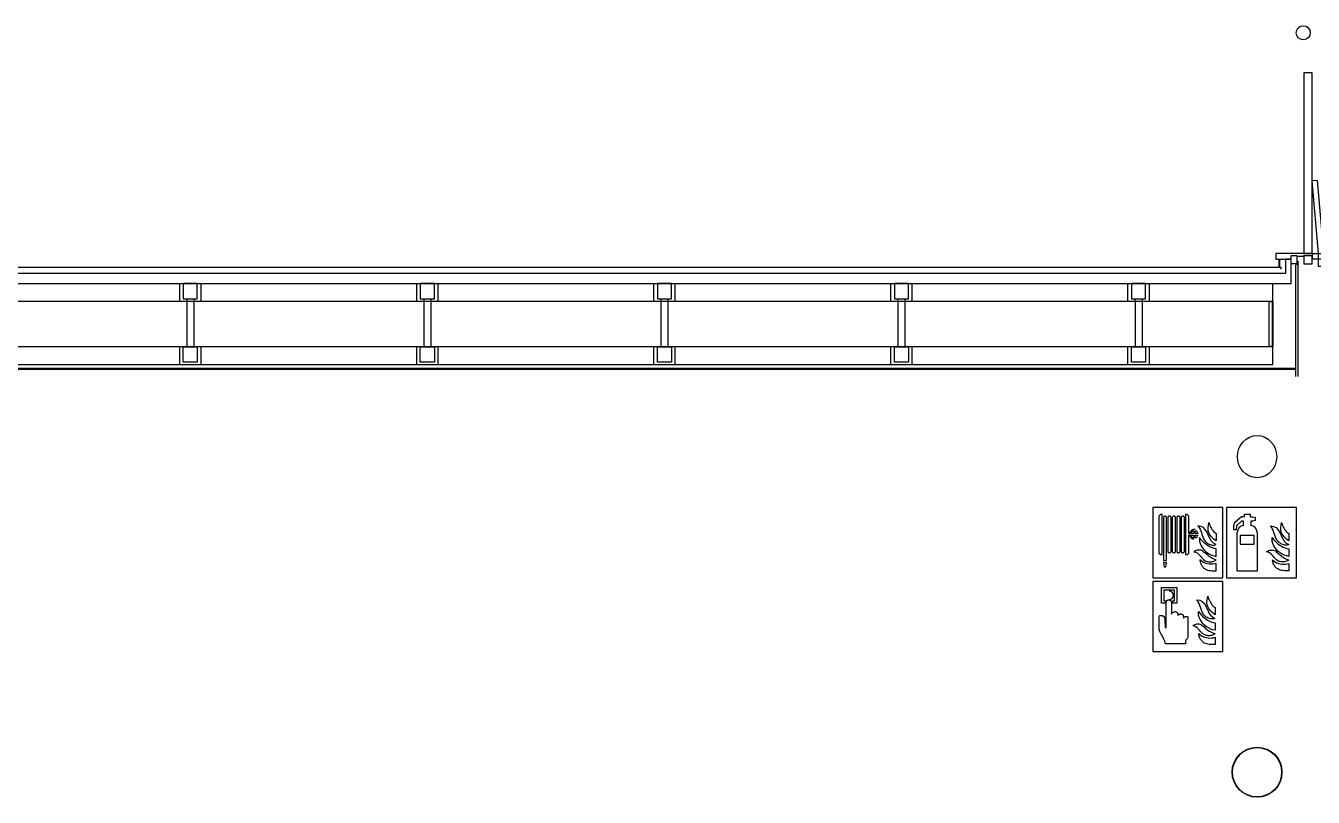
# Model space of a CAD drawing. Header units: metres. Extents: x 19 to 194, y 62 to 154.
# Drawn here: x 120.1 to 138.43, y 133.2 to 144.17 of the extents above; entities that cross this region are included whole.
import ezdxf

# ---------------------------------------------------------------- set-up
doc = ezdxf.new("R2010")
doc.units = ezdxf.units.M
doc.header["$MEASUREMENT"] = 0
doc.layers.add('ALL', color=7, linetype='Continuous')

msp = doc.modelspace()

# ---------------------------------------------------------------- linework, layer by layer
at = {"layer": 'ALL', "color": 18, "lineweight": 25, "true_color": 0x000000}
for points in [[(138.2851, 140.9301), (138.4101, 140.9301), (138.4101, 143.4969), (138.2901, 143.4969), (138.2901, 140.9301)], [(138.5743, 140.9371), (138.4842, 141.9678), (138.4044, 141.9609), (138.4946, 140.9301), (138.4946, 140.7501), (140.6679, 140.7501), (140.6679, 140.9301)], [(138.2901, 140.9001), (138.4151, 140.9001), (138.4151, 140.9301), (139.6164, 140.9301), (139.6163, 140.8501), (139.6263, 140.8501), (139.6264, 140.9301), (139.6164, 140.9301), (139.6163, 140.8501), (138.4151, 140.8501), (138.4151, 140.9301), (137.8901, 140.9301), (137.8901, 140.8501), (138.1101, 140.8501)], [(138.1901, 140.8931), (138.2901, 140.8931), (138.2901, 140.9001), (138.2901, 140.7801), (138.4101, 140.7801), (138.4101, 140.9001)], [(138.2051, 140.8201), (138.2051, 139.18)], [(137.9701, 140.7051), (137.9701, 140.7301), (110.2801, 140.7302), (110.2801, 140.7052)], [(138.1751, 139.18), (138.1751, 140.7701)], [(110.4001, 140.5002), (110.4001, 140.2502), (137.8501, 140.2501), (137.8501, 140.5001)], [(122.2876, 140.2501), (122.2876, 140.5001)], [(122.5876, 140.5001), (122.5876, 140.2501)], [(125.6626, 140.2501), (125.6626, 140.5001)], [(125.9626, 140.5001), (125.9626, 140.2501)], [(129.0376, 140.2501), (129.0376, 140.5001)], [(129.3376, 140.5001), (129.3376, 140.2501)], [(132.4126, 140.2501), (132.4126, 140.5001)], [(132.7126, 140.5001), (132.7126, 140.2501)], [(135.7876, 140.2501), (135.7876, 140.5001)], [(136.0876, 140.5001), (136.0876, 140.2501)], [(122.3876, 140.2851), (122.3876, 139.6001)], [(122.4876, 140.2851), (122.4876, 139.6001)], [(125.7626, 140.2851), (125.7626, 139.6001)], [(125.8626, 140.2851), (125.8626, 139.6001)], [(129.1376, 140.2851), (129.1376, 139.6001)], [(129.2376, 140.2851), (129.2376, 139.6001)], [(132.5126, 140.2851), (132.5126, 139.6001)], [(132.6126, 140.2851), (132.6126, 139.6001)], [(135.8876, 140.2851), (135.8876, 139.6001)], [(135.9876, 140.2851), (135.9876, 139.6001)], [(122.2876, 139.3501), (122.2876, 139.6001)], [(122.5876, 139.6001), (122.5876, 139.3501)], [(125.6626, 139.3501), (125.6626, 139.6001)], [(125.9626, 139.6001), (125.9626, 139.3501)], [(129.0376, 139.3501), (129.0376, 139.6001)], [(129.3376, 139.6001), (129.3376, 139.3501)], [(132.4126, 139.3501), (132.4126, 139.6001)], [(132.7126, 139.6001), (132.7126, 139.3501)], [(135.7876, 139.3501), (135.7876, 139.6001)], [(136.0876, 139.6001), (136.0876, 139.3501)], [(110.0751, 139.3002), (138.1751, 139.3001)], [(138.1751, 139.2801), (110.0751, 139.2802)]]:
    msp.add_lwpolyline(points, dxfattribs=at)
for points in [[(110.1401, 140.8542), (110.1401, 140.5002), (138.1101, 140.5001), (138.1101, 140.8501), (138.0301, 140.8501), (138.0301, 140.6451), (110.2201, 140.6452), (110.2201, 140.8542)], [(137.9451, 140.8451), (137.9451, 140.7351), (137.9401, 140.7351), (137.9401, 140.8451)], [(138.1101, 140.9001), (138.1901, 140.9001), (138.1901, 140.7801), (138.1101, 140.7801)], [(138.1981, 140.7701), (138.1981, 140.8201), (138.2051, 140.8201), (138.2051, 140.7701)], [(122.3376, 140.5001), (122.3376, 140.2851), (122.5376, 140.2851), (122.5376, 140.5001)], [(125.7126, 140.5001), (125.7126, 140.2851), (125.9126, 140.2851), (125.9126, 140.5001)], [(129.0876, 140.5001), (129.0876, 140.2851), (129.2876, 140.2851), (129.2876, 140.5001)], [(132.4626, 140.5001), (132.4626, 140.2851), (132.6626, 140.2851), (132.6626, 140.5001)], [(135.8376, 140.5001), (135.8376, 140.2851), (136.0376, 140.2851), (136.0376, 140.5001)], [(137.7951, 139.6051), (137.7951, 140.2451), (137.8451, 140.2451), (137.8451, 139.6051)], [(137.8451, 139.6051), (137.8451, 140.2451), (137.8501, 140.2451), (137.8501, 139.6051)], [(110.4001, 139.3502), (137.8501, 139.3501), (137.8501, 139.6001), (110.4001, 139.6002)], [(122.5376, 139.6001), (122.5376, 139.3851), (122.3376, 139.3851), (122.3376, 139.6001)], [(125.9126, 139.6001), (125.9126, 139.3851), (125.7126, 139.3851), (125.7126, 139.6001)], [(129.2876, 139.6001), (129.2876, 139.3851), (129.0876, 139.3851), (129.0876, 139.6001)], [(132.6626, 139.6001), (132.6626, 139.3851), (132.4626, 139.3851), (132.4626, 139.6001)], [(136.0376, 139.6001), (136.0376, 139.3851), (135.8376, 139.3851), (135.8376, 139.6001)]]:
    msp.add_lwpolyline(points, close=True, dxfattribs=at)
at = {"layer": 'ALL', "color": 1, "lineweight": 25}
for points in [[(136.1389, 136.3156), (137.1389, 136.3156), (137.1389, 137.3156), (136.1389, 137.3156)], [(138.1889, 136.3156), (138.1889, 137.3156), (137.1889, 137.3156), (137.1889, 136.3156)], [(136.2726, 137.2159), (136.2489, 137.2159), (136.2251, 137.1935), (136.2251, 136.6681), (136.2489, 136.6498), (136.2726, 136.6498)], [(136.3377, 137.1756), (136.3377, 137.1764), (136.3376, 137.1772), (136.3374, 137.178), (136.3372, 137.1788), (136.337, 137.1796), (136.3367, 137.1803), (136.3363, 137.1811), (136.3359, 137.1818), (136.3355, 137.1826), (136.3349, 137.1833), (136.3344, 137.184), (136.3338, 137.1847), (136.3331, 137.1853), (136.3324, 137.1859), (136.3317, 137.1865), (136.3309, 137.1871), (136.33, 137.1877), (136.3292, 137.1882), (136.3283, 137.1887), (136.3273, 137.1892), (136.3264, 137.1896), (136.3254, 137.19), (136.3244, 137.1903), (136.3233, 137.1907), (136.3222, 137.1909), (136.3212, 137.1912), (136.3201, 137.1914), (136.3189, 137.1916), (136.3178, 137.1917), (136.3167, 137.1918), (136.3155, 137.1919), (136.3144, 137.1919), (136.3133, 137.1919), (136.3121, 137.1918), (136.311, 137.1917), (136.3099, 137.1916), (136.3087, 137.1914), (136.3076, 137.1912), (136.3065, 137.1909), (136.3055, 137.1907), (136.3044, 137.1903), (136.3034, 137.19), (136.3024, 137.1896), (136.3015, 137.1892), (136.3005, 137.1887), (136.2996, 137.1882), (136.2988, 137.1877), (136.2979, 137.1871), (136.2971, 137.1865), (136.2964, 137.1859), (136.2957, 137.1853), (136.295, 137.1847), (136.2944, 137.184), (136.2939, 137.1833), (136.2933, 137.1826), (136.2929, 137.1818), (136.2925, 137.1811), (136.2921, 137.1803), (136.2918, 137.1796), (136.2915, 137.1788), (136.2914, 137.178), (136.2912, 137.1772), (136.2911, 137.1764), (136.2911, 137.1756), (136.2911, 136.5632), (136.3377, 136.5632)], [(136.4008, 137.1756), (136.4008, 137.1764), (136.4007, 137.1772), (136.4005, 137.178), (136.4003, 137.1788), (136.4001, 137.1796), (136.3998, 137.1803), (136.3994, 137.1811), (136.399, 137.1818), (136.3986, 137.1826), (136.398, 137.1833), (136.3975, 137.184), (136.3969, 137.1847), (136.3962, 137.1853), (136.3955, 137.1859), (136.3948, 137.1865), (136.394, 137.1871), (136.3931, 137.1877), (136.3923, 137.1882), (136.3914, 137.1887), (136.3904, 137.1892), (136.3895, 137.1896), (136.3885, 137.19), (136.3875, 137.1903), (136.3864, 137.1907), (136.3853, 137.1909), (136.3843, 137.1912), (136.3832, 137.1914), (136.382, 137.1916), (136.3809, 137.1917), (136.3798, 137.1918), (136.3786, 137.1919), (136.3775, 137.1919), (136.3764, 137.1919), (136.3752, 137.1918), (136.3741, 137.1917), (136.373, 137.1916), (136.3718, 137.1914), (136.3707, 137.1912), (136.3696, 137.1909), (136.3686, 137.1907), (136.3675, 137.1903), (136.3665, 137.19), (136.3655, 137.1896), (136.3646, 137.1892), (136.3636, 137.1887), (136.3627, 137.1882), (136.3619, 137.1877), (136.361, 137.1871), (136.3602, 137.1865), (136.3595, 137.1859), (136.3588, 137.1853), (136.3581, 137.1847), (136.3575, 137.184), (136.357, 137.1833), (136.3564, 137.1826), (136.356, 137.1818), (136.3556, 137.1811), (136.3552, 137.1803), (136.3549, 137.1796), (136.3546, 137.1788), (136.3545, 137.178), (136.3543, 137.1772), (136.3542, 137.1764), (136.3542, 137.1756), (136.3542, 136.6899), (136.3542, 136.6891), (136.3543, 136.6883), (136.3545, 136.6875), (136.3546, 136.6867), (136.3549, 136.6859), (136.3552, 136.6851), (136.3556, 136.6844), (136.356, 136.6836), (136.3564, 136.6829), (136.357, 136.6822), (136.3575, 136.6815), (136.3581, 136.6808), (136.3588, 136.6802), (136.3595, 136.6795), (136.3602, 136.6789), (136.361, 136.6783), (136.3619, 136.6778), (136.3627, 136.6773), (136.3636, 136.6768), (136.3646, 136.6763), (136.3655, 136.6759), (136.3665, 136.6755), (136.3675, 136.6751), (136.3686, 136.6748), (136.3696, 136.6745), (136.3707, 136.6743), (136.3718, 136.6741), (136.373, 136.6739), (136.3741, 136.6737), (136.3752, 136.6736), (136.3764, 136.6736), (136.3775, 136.6736), (136.3786, 136.6736), (136.3798, 136.6736), (136.3809, 136.6737), (136.382, 136.6739), (136.3832, 136.6741), (136.3843, 136.6743), (136.3853, 136.6745), (136.3864, 136.6748), (136.3875, 136.6751), (136.3885, 136.6755), (136.3895, 136.6759), (136.3904, 136.6763), (136.3914, 136.6768), (136.3923, 136.6773), (136.3931, 136.6778), (136.394, 136.6783), (136.3948, 136.6789), (136.3955, 136.6795), (136.3962, 136.6802), (136.3969, 136.6808), (136.3975, 136.6815), (136.398, 136.6822), (136.3986, 136.6829), (136.399, 136.6836), (136.3994, 136.6844), (136.3998, 136.6851), (136.4001, 136.6859), (136.4003, 136.6867), (136.4005, 136.6875), (136.4007, 136.6883), (136.4008, 136.6891), (136.4008, 136.6899)], [(136.4651, 137.1756), (136.4651, 137.1764), (136.465, 137.1772), (136.4648, 137.178), (136.4646, 137.1788), (136.4644, 137.1796), (136.4641, 137.1803), (136.4637, 137.1811), (136.4633, 137.1818), (136.4629, 137.1826), (136.4623, 137.1833), (136.4618, 137.184), (136.4612, 137.1847), (136.4605, 137.1853), (136.4598, 137.1859), (136.4591, 137.1865), (136.4583, 137.1871), (136.4574, 137.1877), (136.4566, 137.1882), (136.4557, 137.1887), (136.4547, 137.1892), (136.4538, 137.1896), (136.4528, 137.19), (136.4518, 137.1903), (136.4507, 137.1907), (136.4496, 137.1909), (136.4486, 137.1912), (136.4475, 137.1914), (136.4463, 137.1916), (136.4452, 137.1917), (136.4441, 137.1918), (136.4429, 137.1919), (136.4418, 137.1919), (136.4407, 137.1919), (136.4395, 137.1918), (136.4384, 137.1917), (136.4373, 137.1916), (136.4361, 137.1914), (136.435, 137.1912), (136.4339, 137.1909), (136.4329, 137.1907), (136.4318, 137.1903), (136.4308, 137.19), (136.4298, 137.1896), (136.4289, 137.1892), (136.4279, 137.1887), (136.427, 137.1882), (136.4262, 137.1877), (136.4253, 137.1871), (136.4245, 137.1865), (136.4238, 137.1859), (136.4231, 137.1853), (136.4224, 137.1847), (136.4218, 137.184), (136.4213, 137.1833), (136.4207, 137.1826), (136.4203, 137.1818), (136.4199, 137.1811), (136.4195, 137.1803), (136.4192, 137.1796), (136.4189, 137.1788), (136.4188, 137.178), (136.4186, 137.1772), (136.4185, 137.1764), (136.4185, 137.1756), (136.4185, 136.6899), (136.4185, 136.6891), (136.4186, 136.6883), (136.4188, 136.6875), (136.4189, 136.6867), (136.4192, 136.6859), (136.4195, 136.6851), (136.4199, 136.6844), (136.4203, 136.6836), (136.4207, 136.6829), (136.4213, 136.6822), (136.4218, 136.6815), (136.4224, 136.6808), (136.4231, 136.6802), (136.4238, 136.6795), (136.4245, 136.6789), (136.4253, 136.6783), (136.4262, 136.6778), (136.427, 136.6773), (136.4279, 136.6768), (136.4289, 136.6763), (136.4298, 136.6759), (136.4308, 136.6755), (136.4318, 136.6751), (136.4329, 136.6748), (136.4339, 136.6745), (136.435, 136.6743), (136.4361, 136.6741), (136.4373, 136.6739), (136.4384, 136.6737), (136.4395, 136.6736), (136.4407, 136.6736), (136.4418, 136.6736), (136.4429, 136.6736), (136.4441, 136.6736), (136.4452, 136.6737), (136.4463, 136.6739), (136.4475, 136.6741), (136.4486, 136.6743), (136.4496, 136.6745), (136.4507, 136.6748), (136.4518, 136.6751), (136.4528, 136.6755), (136.4538, 136.6759), (136.4547, 136.6763), (136.4557, 136.6768), (136.4566, 136.6773), (136.4574, 136.6778), (136.4583, 136.6783), (136.4591, 136.6789), (136.4598, 136.6795), (136.4605, 136.6802), (136.4612, 136.6808), (136.4618, 136.6815), (136.4623, 136.6822), (136.4629, 136.6829), (136.4633, 136.6836), (136.4637, 136.6844), (136.4641, 136.6851), (136.4644, 136.6859), (136.4646, 136.6867), (136.4648, 136.6875), (136.465, 136.6883), (136.4651, 136.6891), (136.4651, 136.6899)], [(136.5294, 137.1756), (136.5294, 137.1764), (136.5293, 137.1772), (136.5291, 137.178), (136.5289, 137.1788), (136.5287, 137.1796), (136.5284, 137.1803), (136.528, 137.1811), (136.5276, 137.1818), (136.5272, 137.1826), (136.5266, 137.1833), (136.5261, 137.184), (136.5255, 137.1847), (136.5248, 137.1853), (136.5241, 137.1859), (136.5234, 137.1865), (136.5226, 137.1871), (136.5217, 137.1877), (136.5209, 137.1882), (136.52, 137.1887), (136.519, 137.1892), (136.5181, 137.1896), (136.5171, 137.19), (136.5161, 137.1903), (136.515, 137.1907), (136.5139, 137.1909), (136.5129, 137.1912), (136.5118, 137.1914), (136.5106, 137.1916), (136.5095, 137.1917), (136.5084, 137.1918), (136.5072, 137.1919), (136.5061, 137.1919), (136.505, 137.1919), (136.5038, 137.1918), (136.5027, 137.1917), (136.5016, 137.1916), (136.5004, 137.1914), (136.4993, 137.1912), (136.4982, 137.1909), (136.4972, 137.1907), (136.4961, 137.1903), (136.4951, 137.19), (136.4941, 137.1896), (136.4932, 137.1892), (136.4922, 137.1887), (136.4913, 137.1882), (136.4905, 137.1877), (136.4896, 137.1871), (136.4888, 137.1865), (136.4881, 137.1859), (136.4874, 137.1853), (136.4867, 137.1847), (136.4861, 137.184), (136.4856, 137.1833), (136.485, 137.1826), (136.4846, 137.1818), (136.4842, 137.1811), (136.4838, 137.1803), (136.4835, 137.1796), (136.4832, 137.1788), (136.4831, 137.178), (136.4829, 137.1772), (136.4828, 137.1764), (136.4828, 137.1756), (136.4828, 136.6899), (136.4828, 136.6891), (136.4829, 136.6883), (136.4831, 136.6875), (136.4832, 136.6867), (136.4835, 136.6859), (136.4838, 136.6851), (136.4842, 136.6844), (136.4846, 136.6836), (136.485, 136.6829), (136.4856, 136.6822), (136.4861, 136.6815), (136.4867, 136.6808), (136.4874, 136.6802), (136.4881, 136.6795), (136.4888, 136.6789), (136.4896, 136.6783), (136.4905, 136.6778), (136.4913, 136.6773), (136.4922, 136.6768), (136.4932, 136.6763), (136.4941, 136.6759), (136.4951, 136.6755), (136.4961, 136.6751), (136.4972, 136.6748), (136.4982, 136.6745), (136.4993, 136.6743), (136.5004, 136.6741), (136.5016, 136.6739), (136.5027, 136.6737), (136.5038, 136.6736), (136.505, 136.6736), (136.5061, 136.6736), (136.5072, 136.6736), (136.5084, 136.6736), (136.5095, 136.6737), (136.5106, 136.6739), (136.5118, 136.6741), (136.5129, 136.6743), (136.5139, 136.6745), (136.515, 136.6748), (136.5161, 136.6751), (136.5171, 136.6755), (136.5181, 136.6759), (136.519, 136.6763), (136.52, 136.6768), (136.5209, 136.6773), (136.5217, 136.6778), (136.5226, 136.6783), (136.5234, 136.6789), (136.5241, 136.6795), (136.5248, 136.6802), (136.5255, 136.6808), (136.5261, 136.6815), (136.5266, 136.6822), (136.5272, 136.6829), (136.5276, 136.6836), (136.528, 136.6844), (136.5284, 136.6851), (136.5287, 136.6859), (136.5289, 136.6867), (136.5291, 136.6875), (136.5293, 136.6883), (136.5294, 136.6891), (136.5294, 136.6899)], [(136.5906, 137.1756), (136.5906, 137.1764), (136.5905, 137.1772), (136.5903, 137.178), (136.5901, 137.1788), (136.5899, 137.1796), (136.5896, 137.1803), (136.5892, 137.1811), (136.5888, 137.1818), (136.5884, 137.1826), (136.5878, 137.1833), (136.5873, 137.184), (136.5867, 137.1847), (136.586, 137.1853), (136.5853, 137.1859), (136.5846, 137.1865), (136.5838, 137.1871), (136.5829, 137.1877), (136.5821, 137.1882), (136.5812, 137.1887), (136.5802, 137.1892), (136.5793, 137.1896), (136.5783, 137.19), (136.5773, 137.1903), (136.5762, 137.1907), (136.5751, 137.1909), (136.5741, 137.1912), (136.573, 137.1914), (136.5718, 137.1916), (136.5707, 137.1917), (136.5696, 137.1918), (136.5684, 137.1919), (136.5673, 137.1919), (136.5662, 137.1919), (136.565, 137.1918), (136.5639, 137.1917), (136.5628, 137.1916), (136.5616, 137.1914), (136.5605, 137.1912), (136.5594, 137.1909), (136.5584, 137.1907), (136.5573, 137.1903), (136.5563, 137.19), (136.5553, 137.1896), (136.5544, 137.1892), (136.5534, 137.1887), (136.5525, 137.1882), (136.5517, 137.1877), (136.5508, 137.1871), (136.55, 137.1865), (136.5493, 137.1859), (136.5486, 137.1853), (136.5479, 137.1847), (136.5473, 137.184), (136.5468, 137.1833), (136.5462, 137.1826), (136.5458, 137.1818), (136.5454, 137.1811), (136.545, 137.1803), (136.5447, 137.1796), (136.5444, 137.1788), (136.5443, 137.178), (136.5441, 137.1772), (136.544, 137.1764), (136.544, 137.1756), (136.544, 136.6899), (136.544, 136.6891), (136.5441, 136.6883), (136.5443, 136.6875), (136.5444, 136.6867), (136.5447, 136.6859), (136.545, 136.6851), (136.5454, 136.6844), (136.5458, 136.6836), (136.5462, 136.6829), (136.5468, 136.6822), (136.5473, 136.6815), (136.5479, 136.6808), (136.5486, 136.6802), (136.5493, 136.6795), (136.55, 136.6789), (136.5508, 136.6783), (136.5517, 136.6778), (136.5525, 136.6773), (136.5534, 136.6768), (136.5544, 136.6763), (136.5553, 136.6759), (136.5563, 136.6755), (136.5573, 136.6751), (136.5584, 136.6748), (136.5594, 136.6745), (136.5605, 136.6743), (136.5616, 136.6741), (136.5628, 136.6739), (136.5639, 136.6737), (136.565, 136.6736), (136.5662, 136.6736), (136.5673, 136.6736), (136.5684, 136.6736), (136.5696, 136.6736), (136.5707, 136.6737), (136.5718, 136.6739), (136.573, 136.6741), (136.5741, 136.6743), (136.5751, 136.6745), (136.5762, 136.6748), (136.5773, 136.6751), (136.5783, 136.6755), (136.5793, 136.6759), (136.5802, 136.6763), (136.5812, 136.6768), (136.5821, 136.6773), (136.5829, 136.6778), (136.5838, 136.6783), (136.5846, 136.6789), (136.5853, 136.6795), (136.586, 136.6802), (136.5867, 136.6808), (136.5873, 136.6815), (136.5878, 136.6822), (136.5884, 136.6829), (136.5888, 136.6836), (136.5892, 136.6844), (136.5896, 136.6851), (136.5899, 136.6859), (136.5901, 136.6867), (136.5903, 136.6875), (136.5905, 136.6883), (136.5906, 136.6891), (136.5906, 136.6899)], [(136.9386, 136.9038), (136.923, 136.9402), (136.9064, 136.9744), (136.8861, 137.0051), (136.8607, 137.0305), (136.827, 137.0476), (136.7823, 137.0549), (136.7994, 137.0331), (136.8129, 137.0092), (136.8238, 136.9843), (136.8321, 136.9588), (136.8405, 136.9329), (136.8482, 136.9069), (136.8581, 136.882), (136.8706, 136.8581), (136.8861, 136.8363), (136.9069, 136.8161), (136.9183, 136.8078), (136.9303, 136.8005), (136.9438, 136.7937), (136.9573, 136.7885), (136.9713, 136.7849), (136.9858, 136.7823), (136.9998, 136.7813), (137.0144, 136.7818), (137.0284, 136.7844), (137.0419, 136.7885), (137.005, 136.8088), (136.977, 136.8363), (136.9557, 136.869)], [(137.045, 136.8405), (137.0269, 136.8534), (137.0092, 136.868), (136.9916, 136.8836), (136.9755, 136.9007), (136.9609, 136.9189), (136.9485, 136.9381), (136.9381, 136.9588), (136.9313, 136.9806), (136.9277, 137.0035), (136.9277, 137.0274), (136.9381, 137.1037), (136.9448, 137.0866), (136.9521, 137.0689), (136.9594, 137.0507), (136.9677, 137.0331), (136.977, 137.0154), (136.9869, 136.9983), (136.9988, 136.9827), (137.0118, 136.9682), (137.0274, 136.9552), (137.045, 136.9443)], [(138.0759, 136.7885), (138.0624, 136.7844), (138.0484, 136.7818), (138.0338, 136.7813), (138.0198, 136.7823), (138.0053, 136.7849), (137.9913, 136.7885), (137.9778, 136.7937), (137.9643, 136.8005), (137.9523, 136.8078), (137.9409, 136.8161), (137.9201, 136.8363), (137.9046, 136.8581), (137.8921, 136.882), (137.8822, 136.9069), (137.8745, 136.9329), (137.8661, 136.9588), (137.8578, 136.9843), (137.8469, 137.0092), (137.8334, 137.0331), (137.8163, 137.0549), (137.861, 137.0476), (137.8947, 137.0305), (137.9201, 137.0051), (137.9404, 136.9744), (137.957, 136.9402), (137.9726, 136.9038), (137.9897, 136.869), (138.011, 136.8363), (138.039, 136.8088), (138.0759, 136.7885)], [(138.079, 136.9443), (138.079, 136.8405), (138.0609, 136.8534), (138.0432, 136.868), (138.0256, 136.8836), (138.0095, 136.9007), (137.9949, 136.9189), (137.9825, 136.9381), (137.9721, 136.9588), (137.9653, 136.9806), (137.9617, 137.0035), (137.9617, 137.0274), (137.9721, 137.1037), (137.9788, 137.0866), (137.9861, 137.0689), (137.9934, 137.0507), (138.0017, 137.0331), (138.011, 137.0154), (138.0209, 136.9983), (138.0328, 136.9827), (138.0458, 136.9682), (138.0614, 136.9552), (138.079, 136.9443)], [(136.9376, 136.7651), (136.9126, 136.7812), (136.8888, 136.7994), (136.8664, 136.8196), (136.8451, 136.8409), (136.8249, 136.8632), (136.8062, 136.8871), (136.8062, 136.8352), (136.8161, 136.803), (136.8301, 136.7724), (136.8483, 136.7433), (136.8695, 136.7168), (136.8939, 136.6924), (136.9209, 136.6711), (136.95, 136.6529), (136.9807, 136.6379), (137.0128, 136.627), (137.045, 136.6202), (137.045, 136.7277), (137.017, 136.7324), (136.99, 136.7407), (136.9635, 136.7516)], [(137.3824, 136.9166), (137.3824, 136.7947), (137.5862, 136.7947), (137.5862, 136.9166), (137.3824, 136.9166)], [(138.079, 136.7277), (138.079, 136.6202), (138.0468, 136.627), (138.0147, 136.6379), (137.984, 136.6529), (137.9549, 136.6711), (137.9279, 136.6924), (137.9035, 136.7168), (137.8823, 136.7433), (137.8641, 136.7724), (137.8501, 136.803), (137.8402, 136.8352), (137.8402, 136.8871), (137.8589, 136.8632), (137.8791, 136.8409), (137.9004, 136.8196), (137.9228, 136.7994), (137.9466, 136.7812), (137.9716, 136.7651), (137.9975, 136.7516), (138.024, 136.7407), (138.051, 136.7324), (138.079, 136.7277)], [(136.8862, 136.6669), (136.8691, 136.6825), (136.8514, 136.6981), (136.8389, 136.7033), (136.8265, 136.7069), (136.813, 136.7095), (136.7995, 136.71), (136.786, 136.7095), (136.7725, 136.7069), (136.76, 136.7033), (136.7481, 136.6981), (136.7367, 136.6918), (136.7268, 136.684), (136.7496, 136.6794), (136.7704, 136.67), (136.7886, 136.6565), (136.8047, 136.6404), (136.8203, 136.6228), (136.8358, 136.6046), (136.8514, 136.5864), (136.868, 136.5709), (136.8862, 136.5579), (136.907, 136.549), (136.921, 136.5459), (136.9355, 136.5433), (136.9501, 136.5423), (136.9651, 136.5423), (136.9797, 136.5433), (136.9942, 136.5464), (137.0082, 136.5506), (137.0217, 136.5563), (137.0342, 136.5641), (137.0451, 136.5734), (137.0228, 136.5781), (137.0009, 136.5859), (136.9807, 136.5958), (136.9604, 136.6077), (136.9412, 136.6212), (136.9225, 136.6358), (136.9044, 136.6508)], [(137.0451, 136.5208), (137.0202, 136.5145), (136.9947, 136.5114), (136.9693, 136.5099), (136.9444, 136.5114), (136.9195, 136.5156), (136.8951, 136.5218), (136.8717, 136.5306), (136.8499, 136.5426), (136.8291, 136.5561), (136.8099, 136.5727), (136.8115, 136.5618), (136.8135, 136.5514), (136.8161, 136.54), (136.8187, 136.5291), (136.8224, 136.5182), (136.827, 136.5073), (136.8327, 136.4969), (136.839, 136.487), (136.8462, 136.4777), (136.8551, 136.4689), (136.8691, 136.4543), (136.8852, 136.4424), (136.9023, 136.4336), (136.921, 136.4263), (136.9402, 136.4216), (136.96, 136.418), (136.9807, 136.4164), (137.002, 136.4159), (137.0238, 136.4159), (137.0451, 136.4169)], [(138.0791, 136.5734), (138.0682, 136.5641), (138.0557, 136.5563), (138.0422, 136.5506), (138.0282, 136.5464), (138.0137, 136.5433), (137.9991, 136.5423), (137.9841, 136.5423), (137.9695, 136.5433), (137.955, 136.5459), (137.941, 136.549), (137.9202, 136.5579), (137.902, 136.5709), (137.8854, 136.5864), (137.8698, 136.6046), (137.8543, 136.6228), (137.8387, 136.6404), (137.8226, 136.6565), (137.8044, 136.67), (137.7836, 136.6794), (137.7608, 136.684), (137.7707, 136.6918), (137.7821, 136.6981), (137.794, 136.7033), (137.8065, 136.7069), (137.82, 136.7095), (137.8335, 136.71), (137.847, 136.7095), (137.8605, 136.7069), (137.8729, 136.7033), (137.8854, 136.6981), (137.9031, 136.6825), (137.9202, 136.6669), (137.9384, 136.6508), (137.9565, 136.6358), (137.9752, 136.6212), (137.9944, 136.6077), (138.0147, 136.5958), (138.0349, 136.5859), (138.0568, 136.5781), (138.0791, 136.5734)], [(138.0791, 136.5208), (138.0791, 136.4169), (138.0578, 136.4159), (138.036, 136.4159), (138.0147, 136.4164), (137.994, 136.418), (137.9742, 136.4216), (137.955, 136.4263), (137.9363, 136.4336), (137.9192, 136.4424), (137.9031, 136.4543), (137.8891, 136.4689), (137.8802, 136.4777), (137.873, 136.487), (137.8667, 136.4969), (137.861, 136.5073), (137.8564, 136.5182), (137.8527, 136.5291), (137.8501, 136.54), (137.8475, 136.5514), (137.8455, 136.5618), (137.8439, 136.5727), (137.8631, 136.5561), (137.8839, 136.5426), (137.9057, 136.5306), (137.9291, 136.5218), (137.9535, 136.5156), (137.9784, 136.5114), (138.0033, 136.5099), (138.0287, 136.5114), (138.0542, 136.5145), (138.0791, 136.5208)], [(136.3377, 136.5309), (136.2911, 136.5309), (136.3009, 136.4713), (136.3278, 136.4713)], [(136.1389, 135.2656), (137.1389, 135.2656), (137.1389, 136.2656), (136.1389, 136.2656)], [(136.3214, 135.9567), (136.2647, 135.9567), (136.2647, 136.1763), (136.4843, 136.1763), (136.4843, 135.9567), (136.4201, 135.9567), (136.4201, 135.9898), (136.4512, 135.9898), (136.4512, 136.1425), (136.2978, 136.1425), (136.2978, 135.9898), (136.3214, 135.9898), (136.3214, 135.9567)], [(136.7663, 136.0049), (136.811, 135.9976), (136.8447, 135.9805), (136.8701, 135.9551), (136.8904, 135.9244), (136.907, 135.8902), (136.9226, 135.8538), (136.9397, 135.819), (136.961, 135.7863), (136.989, 135.7588), (137.0259, 135.7385), (137.0124, 135.7344), (136.9984, 135.7318), (136.9838, 135.7313), (136.9698, 135.7323), (136.9553, 135.7349), (136.9413, 135.7385), (136.9278, 135.7437), (136.9143, 135.7505), (136.9023, 135.7578), (136.8909, 135.7661), (136.8701, 135.7863), (136.8546, 135.8081), (136.8421, 135.832), (136.8322, 135.8569), (136.8245, 135.8829), (136.8161, 135.9088), (136.8078, 135.9343), (136.7969, 135.9592), (136.7834, 135.9831), (136.7663, 136.0049)], [(137.0109, 135.8034), (136.9932, 135.818), (136.9756, 135.8336), (136.9595, 135.8507), (136.9449, 135.8689), (136.9325, 135.8881), (136.9221, 135.9088), (136.9153, 135.9306), (136.9117, 135.9535), (136.9117, 135.9774), (136.9221, 136.0537), (136.9288, 136.0366), (136.9361, 136.0189), (136.9434, 136.0007), (136.9517, 135.9831), (136.961, 135.9654), (136.9709, 135.9483), (136.9828, 135.9327), (136.9958, 135.9182), (137.0114, 135.9052), (137.029, 135.8943), (137.029, 135.7905), (137.0109, 135.8034)], [(136.2297, 135.7641), (136.2333, 135.7703), (136.238, 135.775), (136.2432, 135.7786), (136.2484, 135.7802), (136.2546, 135.7817), (136.2609, 135.7817), (136.2676, 135.7812), (136.2733, 135.7802), (136.2795, 135.7791), (136.2988, 135.7651), (136.3076, 135.7506), (136.3123, 135.735), (136.3133, 135.7189), (136.3149, 135.6111), (136.3169, 135.6082), (136.3278, 135.6082), (136.3304, 135.6111), (136.3304, 135.9617), (136.3305, 135.9638), (136.3306, 135.9659), (136.3309, 135.968), (136.3312, 135.9701), (136.3316, 135.9722), (136.3322, 135.9742), (136.3328, 135.9762), (136.3335, 135.9781), (136.3343, 135.9801), (136.3352, 135.9819), (136.3362, 135.9838), (136.3372, 135.9855), (136.3384, 135.9872), (136.3396, 135.9889), (136.3409, 135.9904), (136.3422, 135.9919), (136.3436, 135.9933), (136.3451, 135.9947), (136.3467, 135.9959), (136.3483, 135.9971), (136.3499, 135.9982), (136.3516, 135.9991), (136.3534, 136), (136.3552, 136.0008), (136.357, 136.0015), (136.3588, 136.0021), (136.3607, 136.0025), (136.3626, 136.0029), (136.3645, 136.0032), (136.3664, 136.0033), (136.3683, 136.0034), (136.3702, 136.0033), (136.3722, 136.0032), (136.3741, 136.0029), (136.376, 136.0025), (136.3778, 136.0021), (136.3797, 136.0015), (136.3815, 136.0008), (136.3833, 136), (136.385, 135.9991), (136.3867, 135.9982), (136.3884, 135.9971), (136.39, 135.9959), (136.3915, 135.9947), (136.393, 135.9933), (136.3944, 135.9919), (136.3958, 135.9904), (136.3971, 135.9889), (136.3983, 135.9872), (136.3994, 135.9855), (136.4005, 135.9838), (136.4015, 135.9819), (136.4024, 135.9801), (136.4032, 135.9781), (136.4039, 135.9762), (136.4045, 135.9742), (136.405, 135.9722), (136.4055, 135.9701), (136.4058, 135.968), (136.406, 135.9659), (136.4062, 135.9638), (136.4062, 135.9617), (136.4062, 135.9614), (136.4062, 135.7975), (136.4145, 135.8134), (136.4197, 135.8181), (136.4254, 135.8222), (136.4379, 135.8295), (136.4447, 135.8321), (136.4514, 135.8337), (136.4582, 135.8347), (136.4654, 135.8347), (136.4722, 135.8331), (136.4779, 135.8305), (136.4826, 135.8269), (136.4862, 135.8227), (136.4898, 135.8181), (136.4929, 135.8129), (136.495, 135.8077), (136.4966, 135.8025), (136.4981, 135.7968), (136.4992, 135.7906), (136.4982, 135.7779), (136.5049, 135.789), (136.5106, 135.7926), (136.5168, 135.7963), (136.5231, 135.7989), (136.5298, 135.8009), (136.5366, 135.802), (136.5433, 135.8025), (136.5495, 135.8009), (136.5563, 135.7989), (136.562, 135.7952), (136.5667, 135.7921), (136.5698, 135.788), (136.5719, 135.7838), (136.5734, 135.7791), (136.5745, 135.7745), (136.5755, 135.7698), (136.576, 135.7646), (136.5771, 135.7594), (136.5781, 135.7547), (136.5765, 135.7425), (136.5843, 135.7532), (136.5895, 135.7563), (136.5947, 135.7594), (136.6004, 135.7625), (136.6056, 135.7651), (136.6113, 135.7667), (136.617, 135.7677), (136.6227, 135.7677), (136.629, 135.7667), (136.6388, 135.7596), (136.6399, 135.4711), (136.6388, 135.4687), (136.6342, 135.4583), (136.6285, 135.4486), (136.6222, 135.4406), (136.617, 135.4362), (136.6129, 135.4317), (136.6098, 135.4268), (136.6082, 135.4216), (136.6082, 135.3752), (136.3217, 135.3752), (136.3132, 135.4131), (136.2925, 135.4531), (136.2718, 135.4936), (136.2609, 135.5133), (136.2499, 135.5335), (136.2396, 135.5533), (136.2297, 135.5878)], [(137.029, 135.6777), (137.029, 135.5702), (136.9968, 135.577), (136.9647, 135.5879), (136.934, 135.6029), (136.9049, 135.6211), (136.8779, 135.6424), (136.8535, 135.6668), (136.8323, 135.6933), (136.8141, 135.7224), (136.8001, 135.753), (136.7902, 135.7852), (136.7902, 135.8371), (136.8089, 135.8132), (136.8291, 135.7909), (136.8504, 135.7696), (136.8728, 135.7494), (136.8966, 135.7312), (136.9216, 135.7151), (136.9475, 135.7016), (136.974, 135.6907), (137.001, 135.6824), (137.029, 135.6777)], [(136.8198, 135.5546), (136.8043, 135.5728), (136.7887, 135.5904), (136.7726, 135.6065), (136.7544, 135.62), (136.7336, 135.6294), (136.7108, 135.634), (136.7207, 135.6418), (136.7321, 135.6481), (136.744, 135.6533), (136.7565, 135.6569), (136.77, 135.6595), (136.7835, 135.66), (136.797, 135.6595), (136.8105, 135.6569), (136.8229, 135.6533), (136.8354, 135.6481), (136.8531, 135.6325), (136.8702, 135.6169), (136.8884, 135.6008), (136.9065, 135.5858), (136.9252, 135.5712), (136.9444, 135.5577), (136.9647, 135.5458), (136.9849, 135.5359), (137.0068, 135.5281), (137.0291, 135.5234), (137.0182, 135.5141), (137.0057, 135.5063), (136.9922, 135.5006), (136.9782, 135.4964), (136.9637, 135.4933), (136.9491, 135.4923), (136.9341, 135.4923), (136.9195, 135.4933), (136.905, 135.4959), (136.891, 135.499), (136.8702, 135.5079), (136.852, 135.5209), (136.8354, 135.5364), (136.8198, 135.5546)], [(136.905, 135.3763), (136.8863, 135.3836), (136.8692, 135.3924), (136.8531, 135.4043), (136.8391, 135.4189), (136.8302, 135.4277), (136.823, 135.437), (136.8167, 135.4469), (136.811, 135.4573), (136.8064, 135.4682), (136.8027, 135.4791), (136.8001, 135.49), (136.7975, 135.5014), (136.7955, 135.5118), (136.7939, 135.5227), (136.8131, 135.5061), (136.8339, 135.4926), (136.8557, 135.4806), (136.8791, 135.4718), (136.9035, 135.4656), (136.9284, 135.4614), (136.9533, 135.4599), (136.9787, 135.4614), (137.0042, 135.4645), (137.0291, 135.4708), (137.0291, 135.3669), (137.0078, 135.3659), (136.986, 135.3659), (136.9647, 135.3664), (136.944, 135.368), (136.9242, 135.3716), (136.905, 135.3763)]]:
    msp.add_lwpolyline(points, close=True, dxfattribs=at)
for points in [[(136.6304, 137.2159), (136.6066, 137.2159)], [(136.6066, 137.2159), (136.6066, 136.6498)], [(136.6542, 137.1935), (136.6304, 137.2159)], [(136.6541, 136.9452), (136.6541, 137.1935)], [(137.2957, 137.0621), (137.3077, 137.1081)], [(137.3078, 137.1082), (137.4051, 137.1899)], [(137.4055, 137.1222), (137.3303, 137.0535)], [(137.4051, 137.1899), (137.4462, 137.1899)], [(137.4343, 137.1222), (137.4056, 137.1222)], [(137.4343, 137.0622), (137.4343, 137.1222)], [(137.4462, 137.1899), (137.4462, 137.2195)], [(137.4462, 137.2195), (137.5254, 137.2195)], [(137.5254, 137.2195), (137.5254, 137.1849)], [(137.5254, 137.1849), (137.5633, 137.1849)], [(137.5343, 137.1222), (137.5343, 137.0622)], [(137.5633, 137.1222), (137.5343, 137.1222)], [(137.5633, 137.1849), (137.5969, 137.1764)], [(137.5969, 137.1322), (137.5633, 137.1222)], [(137.5969, 137.1763), (137.5969, 137.1322)], [(136.6652, 136.9452), (136.6541, 136.9452)], [(136.6541, 136.6681), (136.6541, 136.9244)], [(136.6541, 136.9244), (136.6652, 136.9244)], [(136.7232, 136.9452), (136.6825, 136.9452)], [(136.6825, 136.9244), (136.7232, 136.9244)], [(136.7231, 136.9859), (136.7231, 136.9452)], [(136.7231, 136.9244), (136.7231, 136.8837)], [(136.7439, 136.9452), (136.7439, 136.9859)], [(136.7846, 136.9452), (136.7439, 136.9452)], [(136.7439, 136.9244), (136.7846, 136.9244)], [(136.7439, 136.8837), (136.7439, 136.9244)], [(137.2922, 136.9983), (137.2957, 137.0621)], [(137.3258, 136.9983), (137.2922, 136.9983)], [(137.3303, 137.0535), (137.3258, 136.9983)], [(137.3429, 136.4111), (137.3429, 136.9651)], [(137.6257, 136.9651), (137.6257, 136.4111)], [(136.6066, 136.6498), (136.6304, 136.6498)], [(136.6304, 136.6498), (136.6542, 136.6681)], [(137.6257, 136.4111), (137.3429, 136.4111)], [(136.6389, 136.2656), (136.1389, 136.2656), (136.1389, 135.2656), (137.1389, 135.2656)]]:
    msp.add_lwpolyline(points, dxfattribs=at)
at = {"layer": 'ALL', "color": 18, "lineweight": 25, "true_color": 0x000000}
for centre, radius in [((138.2831, 144.0682), 0.1), ((137.6251, 133.5501), 0.355), ((137.6251, 133.5501), 0.35)]:
    msp.add_circle(centre, radius, dxfattribs=at)
at = {"layer": 'ALL', "color": 1, "lineweight": 25}
for centre, radius, start, end in [((136.7335, 136.9348), 0.0691, 81.33912, -98.6609), ((136.7335, 136.9348), 0.0691, 81.3391, 171.33912), ((136.7335, 136.9348), 0.0691, -171.33911, -98.66089), ((136.7335, 136.9348), 0.0521, 101.50685, 168.49315), ((136.7335, 136.9348), 0.0521, -168.49315, -101.50685), ((136.7335, 136.9348), 0.0521, 11.50685, 78.49315), ((136.7335, 136.9348), 0.0521, -78.49315, -11.50685), ((137.4464, 136.9591), 0.1037, 96.73971, 176.69013), ((137.5221, 136.9591), 0.1037, 3.30987, 83.26029), ((136.3746, 136.0664), 0.061, -90, 90), ((136.3746, 136.0664), 0.061, -90, 90)]:
    msp.add_arc(centre, radius, start, end, dxfattribs=at)
at = {"layer": 'ALL', "color": 18, "lineweight": 25, "true_color": 0x000000}
msp.add_ellipse((137.6251, 138.0397), major_axis=(0, -0.2999), ratio=0.9320553, dxfattribs=at)

doc.saveas('drawing.dxf')
